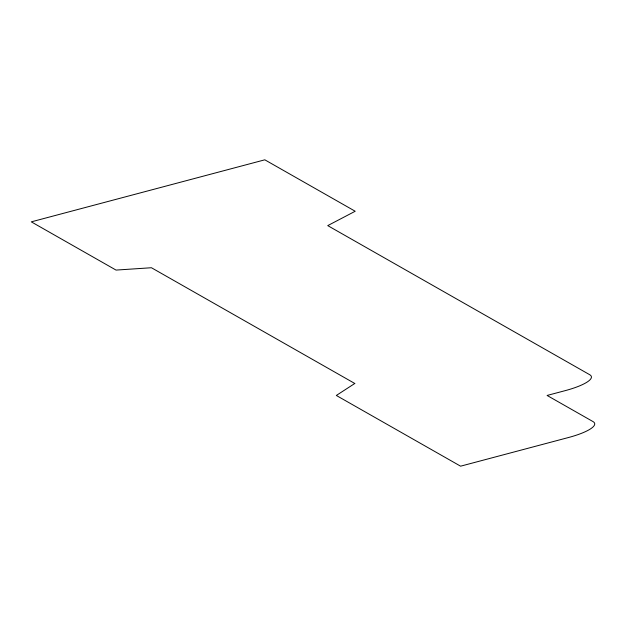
<?xml version="1.0" encoding="UTF-8"?>
<svg xmlns="http://www.w3.org/2000/svg" width="626" height="626" viewBox="0 0 626 626"><rect width="100%" height="100%" fill="white"/><g stroke="black" fill="none" stroke-linecap="round" stroke-linejoin="round"><path stroke-width="0.94" d="M354.793 383.48L336.326 395.46L460.595 466.182L568.369 437.551A38.374 8.827 -11.4 0 0 593.002 421.58L547.093 395.452L565.059 390.679A38.374 8.827 -11.4 0 0 589.684 374.7L327.742 225.618L355.2 211.252L264.821 159.818L31.3 221.854L116.029 270.08L151.445 267.74L354.793 383.48"/></g></svg>
